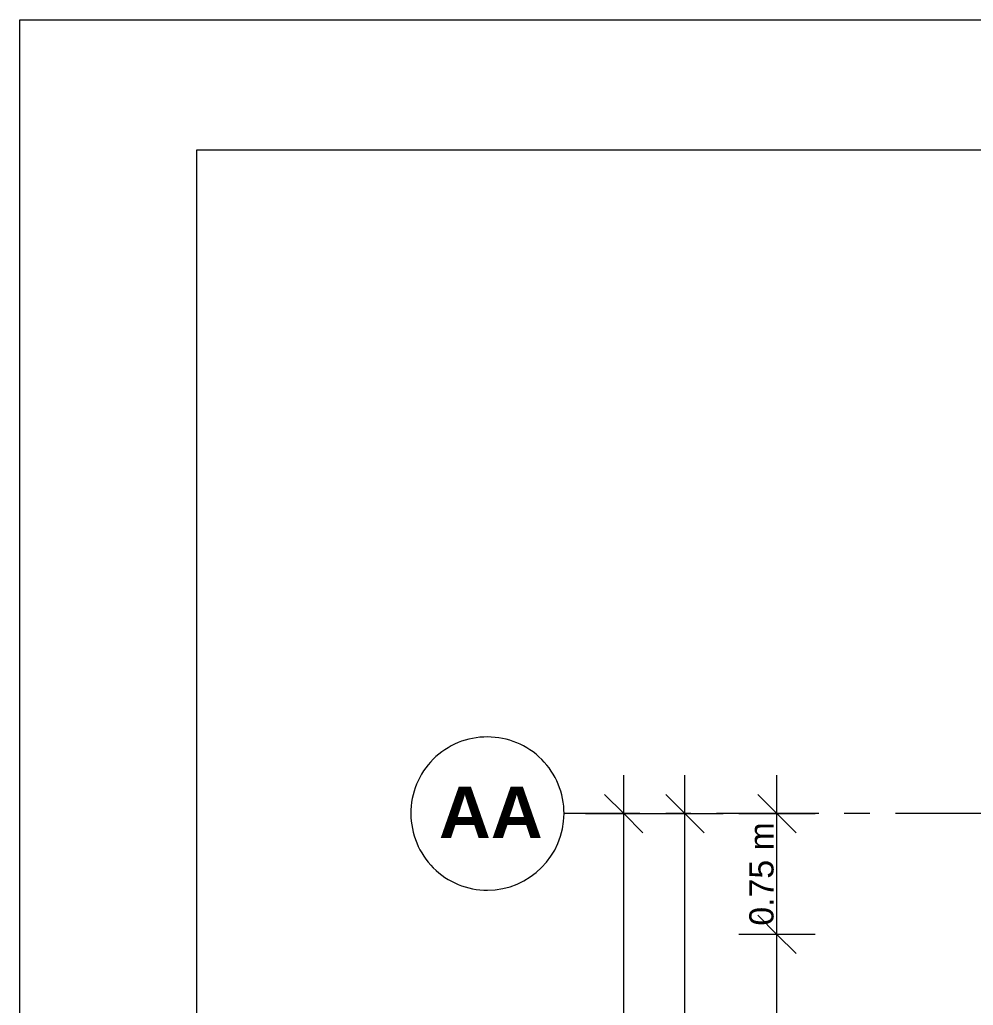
# Model space of a CAD drawing. Header units: metres. Extents: x 39 to 278, y -7 to 151.
# Drawn here: x 39.24 to 45.18, y 47.12 to 53.26 of the extents above; entities that cross this region are included whole.
import ezdxf

# ---------------------------------------------------------------- set-up
doc = ezdxf.new("R2010")
doc.units = ezdxf.units.M
doc.layers.add('HVAC - Ductos', color=5, linetype='Continuous', lineweight=50)
doc.layers.add('PDF_Geometry', color=7, linetype='Continuous', true_color=0xaaaaaa)
doc.layers.add('PDF_Text', color=7, linetype='Continuous')
doc.layers.add('pie de plano', color=7, linetype='Continuous')
doc.styles.add('PDF Helvetica', font='')
doc.styles.add('PDF Helvetica Bold', font='')
doc.styles.get('PDF Helvetica').set_extended_font_data('Helvetica')
doc.styles.get('PDF Helvetica Bold').set_extended_font_data('Helvetica', bold=True)

msp = doc.modelspace()

# ---------------------------------------------------------------- linework, layer by layer
at = {"layer": 'HVAC - Ductos', "color": 252, "lineweight": 0, "true_color": 0x939598}
for points in [[(43.0016, 11.2785), (43.0016, 48.5551)], [(43.382, 11.2785), (43.382, 16.114), (43.382, 25.3174), (43.382, 34.5162), (43.382, 43.7151), (43.382, 48.5551)], [(43.7166, 19.3819), (43.9549, 19.3819), (43.9549, 25.3174), (43.9549, 26.532), (43.9549, 28.3607), (43.9549, 31.5691), (43.9549, 33.3979), (43.9549, 34.5162), (43.9549, 40.305), (43.9549, 43.7151), (43.9549, 47.5651), (43.9549, 48.5551)], [(42.8824, 48.436), (43.0016, 48.3168), (43.1208, 48.1976)], [(43.2628, 48.436), (43.382, 48.3168), (43.5012, 48.1976)], [(43.8358, 48.436), (43.9549, 48.3168), (44.0741, 48.1976)], [(42.7632, 48.3168), (43.0016, 48.3168), (43.2399, 48.3168)], [(43.1436, 48.3168), (43.382, 48.3168), (43.6203, 48.3168)], [(43.7166, 48.3168), (43.9549, 48.3168), (44.1932, 48.3168)], [(43.8358, 47.6843), (43.9549, 47.5651), (44.0741, 47.4459)], [(44.1932, 47.5651), (43.9549, 47.5651), (43.7166, 47.5651)]]:
    msp.add_lwpolyline(points, dxfattribs=at)
at = {"layer": 'PDF_Geometry', "lineweight": 0}
msp.add_lwpolyline([(42.1537, 48.7935, 0.418318), (41.677, 48.3168, 0.414689), (42.1537, 47.8401, 0.41105), (42.6303, 48.3168, 0.414689)], format="xyb", close=True, dxfattribs=at)
at = {"layer": 'PDF_Geometry', "color": 252, "lineweight": 0, "true_color": 0x939598}
for points in [[(43.1024, 48.3168), (42.6257, 48.3168)], [(43.4186, 48.3168), (43.2628, 48.3168)], [(44.2162, 48.3168), (43.579, 48.3168)]]:
    msp.add_lwpolyline(points, dxfattribs=at)
at = {"layer": 'PDF_Geometry', "lineweight": 0}
for points in [[(44.5324, 48.3168), (44.372, 48.3168)], [(45.165, 48.3168), (44.6928, 48.3168)], [(46.265, 48.3168), (45.165, 48.3168)]]:
    msp.add_lwpolyline(points, dxfattribs=at)
at = {"layer": 'pie de plano', "lineweight": 0}
msp.add_lwpolyline([(129.2474, 53.2561), (129.2474, -6.7449), (39.2432, -6.7449), (39.2432, 53.2561)], close=True, dxfattribs=at)
msp.add_lwpolyline([(128.7703, 52.4449), (40.3432, 52.4449), (40.3432, -6.0804), (128.7703, -6.0804)], dxfattribs=at)

# ---------------------------------------------------------------- texts
at = {"layer": 'PDF_Text', "color": 253, "lineweight": 0, "true_color": 0xaaaaaa, "insert": (41.8514, 48.3243), "char_height": 0.3202, "attachment_point": 4, "style": 'PDF Helvetica Bold'}
msp.add_mtext('AA', dxfattribs=at)
at = {"layer": 'PDF_Text', "color": 252, "lineweight": 0, "true_color": 0x939598, "insert": (43.8592, 47.6197), "char_height": 0.15059, "attachment_point": 4, "rotation": 90, "style": 'PDF Helvetica'}
msp.add_mtext('0.75 m', dxfattribs=at)

doc.saveas('drawing.dxf')
